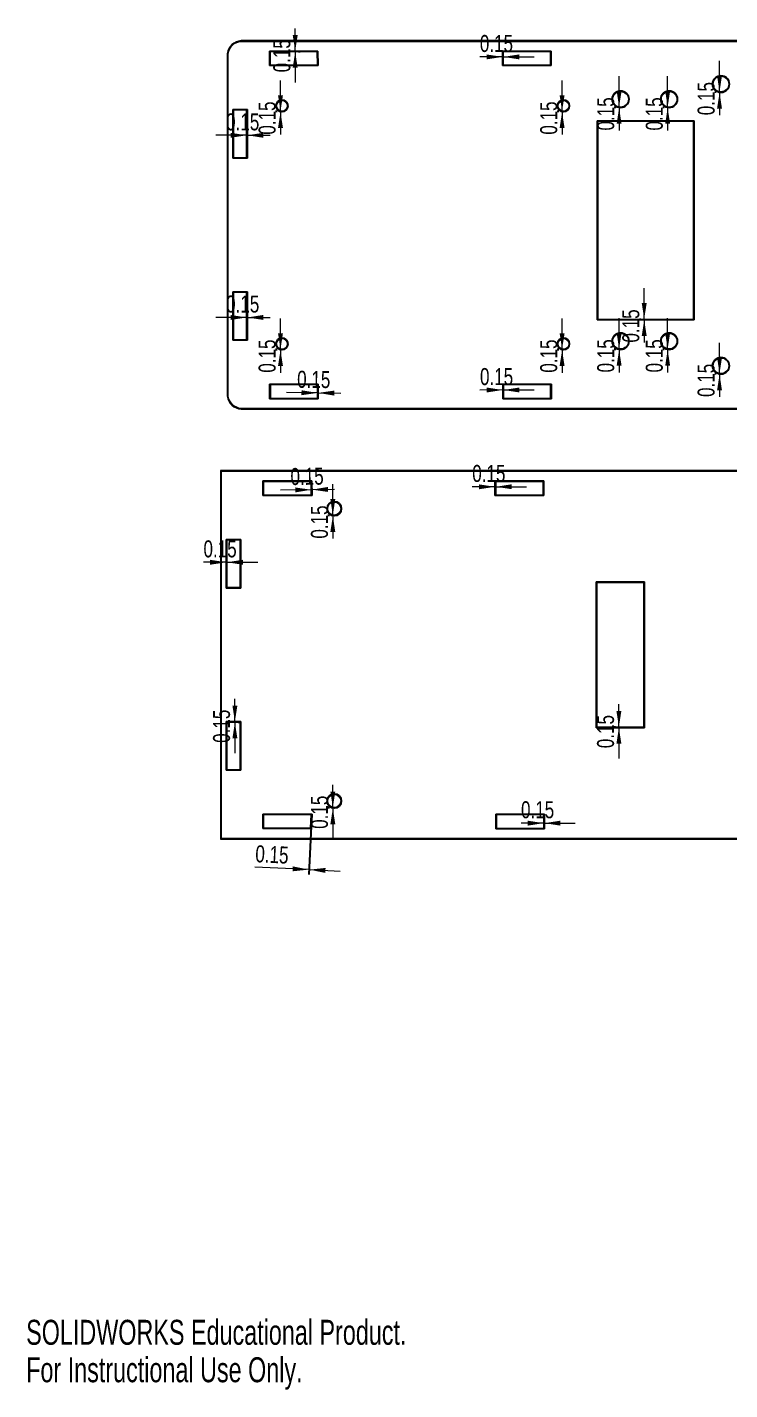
# Model space of a CAD drawing. Header units: millimetres. Extents: x 0 to 310, y 0 to 280.
# Drawn here: x 0.2 to 144.9, y -0.1 to 280.4 of the extents above; entities that cross this region are included whole.
import ezdxf

# ---------------------------------------------------------------- set-up
doc = ezdxf.new("R2010")
doc.units = ezdxf.units.MM
doc.styles.add('SLDTEXTSTYLE0', font='TXT', dxfattribs={"width": 0.75})
doc.styles.add('SLDTEXTSTYLE1', font='TXT', dxfattribs={"width": 0.7})
doc.dimstyles.new('SLDDIMSTYLE0', dxfattribs={"dimtxt": 3.5, "dimasz": 3.302, "dimexe": 0, "dimexo": 0.0625, "dimgap": 0.875, "dimtad": 1, "dimrnd": 1e-09, "dimdsep": 46, "dimtxsty": 'SLDTEXTSTYLE0', "dimsah": 1, "dimcen": 0.09, "dimadec": 0, "dimazin": 2, "dimtfac": 1, "dimtmove": 0, "dimatfit": 0, "dimfxl": 1, "dimfrac": 2, "dimtolj": 1, "dimtzin": 12, "dimarcsym": 0})

# ---------------------------------------------------------------- blocks, each defined once
blk = doc.blocks.new('_D')
at = {"color": 7, "linetype": 'Continuous', "lineweight": 0}
for p, q in [((132.12, 263.98), (132.12, 270.33)), ((131.42, 263.98), (131.12, 263.98)), ((131.42, 263.83), (131.12, 263.83)), ((132.12, 263.98), (132.12, 263.83)), ((132.12, 263.83), (132.12, 259.15))]:
    blk.add_line(p, q, dxfattribs=at)
at = {"color": 7, "linetype": 'Continuous', "lineweight": 18}
for points in [[(132.12, 263.98), (132.63, 267.28), (131.62, 267.28)], [(132.12, 263.83), (131.62, 260.53), (132.63, 260.53)]]:
    blk.add_solid(points, dxfattribs=at)
at = {"color": 7, "linetype": 'Continuous', "lineweight": 18, "insert": (127.61, 259.15), "char_height": 3.5, "attachment_point": 1, "rotation": 90, "style": 'SLDTEXTSTYLE0'}
blk.add_mtext('0.15', dxfattribs=at)
blk = doc.blocks.new('_D_1')
at = {"color": 7, "linetype": 'Continuous', "lineweight": 0}
for p, q in [((142.81, 267.12), (142.81, 273.47)), ((142.11, 267.12), (141.81, 267.12)), ((142.11, 266.97), (141.81, 266.97)), ((142.81, 267.12), (142.81, 266.97)), ((142.81, 266.97), (142.81, 262.3))]:
    blk.add_line(p, q, dxfattribs=at)
at = {"color": 7, "linetype": 'Continuous', "lineweight": 18}
for points in [[(142.81, 267.12), (143.31, 270.42), (142.3, 270.42)], [(142.81, 266.97), (142.3, 263.67), (143.31, 263.67)]]:
    blk.add_solid(points, dxfattribs=at)
at = {"color": 7, "linetype": 'Continuous', "lineweight": 18, "insert": (138.29, 262.3), "char_height": 3.5, "attachment_point": 1, "rotation": 90, "style": 'SLDTEXTSTYLE0'}
blk.add_mtext('0.15', dxfattribs=at)
blk = doc.blocks.new('_D_2')
at = {"color": 7, "linetype": 'Continuous', "lineweight": 0}
for p, q in [((110.38, 263.12), (110.38, 269.47)), ((109.68, 263.12), (109.38, 263.12)), ((109.68, 262.97), (109.38, 262.97)), ((110.38, 263.12), (110.38, 262.97)), ((110.38, 262.97), (110.38, 258.3))]:
    blk.add_line(p, q, dxfattribs=at)
at = {"color": 7, "linetype": 'Continuous', "lineweight": 18}
for points in [[(110.38, 263.12), (110.89, 266.42), (109.87, 266.42)], [(110.38, 262.97), (109.87, 259.67), (110.89, 259.67)]]:
    blk.add_solid(points, dxfattribs=at)
at = {"color": 7, "linetype": 'Continuous', "lineweight": 18, "insert": (105.87, 258.3), "char_height": 3.5, "attachment_point": 1, "rotation": 90, "style": 'SLDTEXTSTYLE0'}
blk.add_mtext('0.15', dxfattribs=at)
blk = doc.blocks.new('_D_3')
at = {"color": 7, "linetype": 'Continuous', "lineweight": 0}
for p, q in [((122.12, 263.98), (122.12, 270.33)), ((121.42, 263.98), (121.12, 263.98)), ((121.42, 263.83), (121.12, 263.83)), ((122.12, 263.98), (122.12, 263.83)), ((122.12, 263.83), (122.12, 259.15))]:
    blk.add_line(p, q, dxfattribs=at)
at = {"color": 7, "linetype": 'Continuous', "lineweight": 18}
for points in [[(122.12, 263.98), (122.63, 267.28), (121.62, 267.28)], [(122.12, 263.83), (121.62, 260.53), (122.63, 260.53)]]:
    blk.add_solid(points, dxfattribs=at)
at = {"color": 7, "linetype": 'Continuous', "lineweight": 18, "insert": (117.61, 259.15), "char_height": 3.5, "attachment_point": 1, "rotation": 90, "style": 'SLDTEXTSTYLE0'}
blk.add_mtext('0.15', dxfattribs=at)
blk = doc.blocks.new('_D_4')
at = {"color": 7, "linetype": 'Continuous', "lineweight": 0}
for p, q in [((127.29, 220.33), (127.29, 226.68)), ((126.59, 220.33), (126.29, 220.33)), ((126.59, 220.18), (126.29, 220.18)), ((127.29, 220.33), (127.29, 220.18)), ((127.29, 220.18), (127.29, 215.5))]:
    blk.add_line(p, q, dxfattribs=at)
at = {"color": 7, "linetype": 'Continuous', "lineweight": 18}
for points in [[(127.29, 220.33), (127.8, 223.63), (126.79, 223.63)], [(127.29, 220.18), (126.79, 216.88), (127.8, 216.88)]]:
    blk.add_solid(points, dxfattribs=at)
at = {"color": 7, "linetype": 'Continuous', "lineweight": 18, "insert": (122.78, 215.5), "char_height": 3.5, "attachment_point": 1, "rotation": 90, "style": 'SLDTEXTSTYLE0'}
blk.add_mtext('0.15', dxfattribs=at)
blk = doc.blocks.new('_D_5')
at = {"color": 7, "linetype": 'Continuous', "lineweight": 0}
for p, q in [((110.38, 214.12), (110.38, 220.47)), ((109.68, 214.12), (109.38, 214.12)), ((109.68, 213.97), (109.38, 213.97)), ((110.38, 214.12), (110.38, 213.97)), ((110.38, 213.97), (110.38, 209.3))]:
    blk.add_line(p, q, dxfattribs=at)
at = {"color": 7, "linetype": 'Continuous', "lineweight": 18}
for points in [[(110.38, 214.12), (110.89, 217.42), (109.87, 217.42)], [(110.38, 213.97), (109.87, 210.67), (110.89, 210.67)]]:
    blk.add_solid(points, dxfattribs=at)
at = {"color": 7, "linetype": 'Continuous', "lineweight": 18, "insert": (105.87, 209.3), "char_height": 3.5, "attachment_point": 1, "rotation": 90, "style": 'SLDTEXTSTYLE0'}
blk.add_mtext('0.15', dxfattribs=at)
blk = doc.blocks.new('_D_6')
at = {"color": 7, "linetype": 'Continuous', "lineweight": 0}
for p, q in [((122.12, 214.18), (122.12, 220.53)), ((121.42, 214.18), (121.12, 214.18)), ((121.42, 214.03), (121.12, 214.03)), ((122.12, 214.18), (122.12, 214.03)), ((122.12, 214.03), (122.12, 209.35))]:
    blk.add_line(p, q, dxfattribs=at)
at = {"color": 7, "linetype": 'Continuous', "lineweight": 18}
for points in [[(122.12, 214.18), (122.63, 217.48), (121.62, 217.48)], [(122.12, 214.03), (121.62, 210.73), (122.63, 210.73)]]:
    blk.add_solid(points, dxfattribs=at)
at = {"color": 7, "linetype": 'Continuous', "lineweight": 18, "insert": (117.61, 209.35), "char_height": 3.5, "attachment_point": 1, "rotation": 90, "style": 'SLDTEXTSTYLE0'}
blk.add_mtext('0.15', dxfattribs=at)
blk = doc.blocks.new('_D_7')
at = {"color": 7, "linetype": 'Continuous', "lineweight": 0}
for p, q in [((132.12, 214.18), (132.12, 220.53)), ((131.42, 214.18), (131.12, 214.18)), ((131.42, 214.03), (131.12, 214.03)), ((132.12, 214.18), (132.12, 214.03)), ((132.12, 214.03), (132.12, 209.35))]:
    blk.add_line(p, q, dxfattribs=at)
at = {"color": 7, "linetype": 'Continuous', "lineweight": 18}
for points in [[(132.12, 214.18), (132.63, 217.48), (131.62, 217.48)], [(132.12, 214.03), (131.62, 210.73), (132.63, 210.73)]]:
    blk.add_solid(points, dxfattribs=at)
at = {"color": 7, "linetype": 'Continuous', "lineweight": 18, "insert": (127.61, 209.35), "char_height": 3.5, "attachment_point": 1, "rotation": 90, "style": 'SLDTEXTSTYLE0'}
blk.add_mtext('0.15', dxfattribs=at)
blk = doc.blocks.new('_D_8')
at = {"color": 7, "linetype": 'Continuous', "lineweight": 0}
for p, q in [((142.81, 209.12), (142.81, 215.47)), ((142.11, 209.12), (141.81, 209.12)), ((142.11, 208.97), (141.81, 208.97)), ((142.81, 209.12), (142.81, 208.97)), ((142.81, 208.97), (142.81, 204.3))]:
    blk.add_line(p, q, dxfattribs=at)
at = {"color": 7, "linetype": 'Continuous', "lineweight": 18}
for points in [[(142.81, 209.12), (143.31, 212.42), (142.3, 212.42)], [(142.81, 208.97), (142.3, 205.67), (143.31, 205.67)]]:
    blk.add_solid(points, dxfattribs=at)
at = {"color": 7, "linetype": 'Continuous', "lineweight": 18, "insert": (138.29, 204.3), "char_height": 3.5, "attachment_point": 1, "rotation": 90, "style": 'SLDTEXTSTYLE0'}
blk.add_mtext('0.15', dxfattribs=at)
blk = doc.blocks.new('_D_15')
at = {"color": 7, "linetype": 'Continuous', "lineweight": 0}
for p, q in [((45.4, 258.17), (39.05, 258.17)), ((45.4, 258.17), (45.55, 258.17)), ((45.55, 258.17), (50.23, 258.17)), ((45.4, 257.47), (45.4, 257.17)), ((45.55, 257.47), (45.55, 257.17))]:
    blk.add_line(p, q, dxfattribs=at)
at = {"color": 7, "linetype": 'Continuous', "lineweight": 18}
for points in [[(45.4, 258.17), (42.1, 258.68), (42.1, 257.66)], [(45.55, 258.17), (48.85, 257.66), (48.85, 258.68)]]:
    blk.add_solid(points, dxfattribs=at)
at = {"color": 7, "linetype": 'Continuous', "lineweight": 18, "insert": (41.18, 262.68), "char_height": 3.5, "attachment_point": 1, "style": 'SLDTEXTSTYLE0'}
blk.add_mtext('0.15', dxfattribs=at)
blk = doc.blocks.new('_D_16')
at = {"color": 7, "linetype": 'Continuous', "lineweight": 0}
for p, q in [((52.38, 263.12), (52.38, 269.47)), ((51.68, 263.12), (51.38, 263.12)), ((51.68, 262.97), (51.38, 262.97)), ((52.38, 263.12), (52.38, 262.97)), ((52.38, 262.97), (52.38, 258.3))]:
    blk.add_line(p, q, dxfattribs=at)
at = {"color": 7, "linetype": 'Continuous', "lineweight": 18}
for points in [[(52.38, 263.12), (52.89, 266.42), (51.87, 266.42)], [(52.38, 262.97), (51.87, 259.67), (52.89, 259.67)]]:
    blk.add_solid(points, dxfattribs=at)
at = {"color": 7, "linetype": 'Continuous', "lineweight": 18, "insert": (47.87, 258.3), "char_height": 3.5, "attachment_point": 1, "rotation": 90, "style": 'SLDTEXTSTYLE0'}
blk.add_mtext('0.15', dxfattribs=at)
blk = doc.blocks.new('_D_17')
at = {"color": 7, "linetype": 'Continuous', "lineweight": 0}
for p, q in [((52.38, 214.12), (52.38, 220.47)), ((51.68, 214.12), (51.38, 214.12)), ((51.68, 213.97), (51.38, 213.97)), ((52.38, 214.12), (52.38, 213.97)), ((52.38, 213.97), (52.38, 209.3))]:
    blk.add_line(p, q, dxfattribs=at)
at = {"color": 7, "linetype": 'Continuous', "lineweight": 18}
for points in [[(52.38, 214.12), (52.89, 217.42), (51.87, 217.42)], [(52.38, 213.97), (51.87, 210.67), (52.89, 210.67)]]:
    blk.add_solid(points, dxfattribs=at)
at = {"color": 7, "linetype": 'Continuous', "lineweight": 18, "insert": (47.87, 209.3), "char_height": 3.5, "attachment_point": 1, "rotation": 90, "style": 'SLDTEXTSTYLE0'}
blk.add_mtext('0.15', dxfattribs=at)
blk = doc.blocks.new('_D_18')
at = {"color": 7, "linetype": 'Continuous', "lineweight": 0}
for p, q in [((45.4, 220.67), (39.05, 220.67)), ((45.4, 220.67), (45.55, 220.67)), ((45.4, 219.97), (45.4, 219.67)), ((45.55, 220.67), (50.23, 220.67)), ((45.55, 219.97), (45.55, 219.67))]:
    blk.add_line(p, q, dxfattribs=at)
at = {"color": 7, "linetype": 'Continuous', "lineweight": 18}
for points in [[(45.4, 220.67), (42.1, 221.18), (42.1, 220.16)], [(45.55, 220.67), (48.85, 220.16), (48.85, 221.18)]]:
    blk.add_solid(points, dxfattribs=at)
at = {"color": 7, "linetype": 'Continuous', "lineweight": 18, "insert": (41.18, 225.18), "char_height": 3.5, "attachment_point": 1, "style": 'SLDTEXTSTYLE0'}
blk.add_mtext('0.15', dxfattribs=at)
blk = doc.blocks.new('_D_19')
at = {"color": 7, "linetype": 'Continuous', "lineweight": 0}
for p, q in [((60, 205.14), (53.65, 205.21)), ((60, 205.14), (60.15, 205.14)), ((60.15, 205.14), (64.83, 205.08)), ((59.99, 204.44), (59.99, 204.14)), ((60.14, 204.44), (60.14, 204.14))]:
    blk.add_line(p, q, dxfattribs=at)
at = {"color": 7, "linetype": 'Continuous', "lineweight": 18}
for points in [[(60, 205.14), (56.71, 205.68), (56.7, 204.67)], [(60.15, 205.14), (63.45, 204.59), (63.46, 205.61)]]:
    blk.add_solid(points, dxfattribs=at)
at = {"color": 7, "linetype": 'Continuous', "lineweight": 18, "insert": (55.83, 209.7), "char_height": 3.5, "attachment_point": 1, "rotation": 359.354, "style": 'SLDTEXTSTYLE0'}
blk.add_mtext('0.15', dxfattribs=at)
blk = doc.blocks.new('_D_20')
at = {"color": 7, "linetype": 'Continuous', "lineweight": 0}
for p, q in [((98.15, 205.74), (93.47, 205.73)), ((98.15, 206.44), (98.15, 206.74)), ((98.3, 205.74), (98.15, 205.74)), ((98.3, 206.44), (98.3, 206.74)), ((98.3, 205.74), (104.65, 205.74))]:
    blk.add_line(p, q, dxfattribs=at)
at = {"color": 7, "linetype": 'Continuous', "lineweight": 18}
for points in [[(98.15, 205.74), (94.85, 206.24), (94.85, 205.23)], [(98.3, 205.74), (101.6, 205.23), (101.6, 206.25)]]:
    blk.add_solid(points, dxfattribs=at)
at = {"color": 7, "linetype": 'Continuous', "lineweight": 18, "insert": (93.47, 210.25), "char_height": 3.5, "attachment_point": 1, "rotation": 0.0227, "style": 'SLDTEXTSTYLE0'}
blk.add_mtext('0.15', dxfattribs=at)
blk = doc.blocks.new('_D_22')
at = {"color": 7, "linetype": 'Continuous', "lineweight": 0}
for p, q in [((55.41, 275.51), (55.41, 280.18)), ((55.41, 275.36), (55.41, 275.51)), ((55.41, 275.36), (55.41, 269.01)), ((56.11, 275.51), (56.41, 275.51)), ((56.11, 275.36), (56.41, 275.36))]:
    blk.add_line(p, q, dxfattribs=at)
at = {"color": 7, "linetype": 'Continuous', "lineweight": 18}
for points in [[(55.41, 275.51), (55.92, 278.81), (54.9, 278.81)], [(55.41, 275.36), (54.9, 272.06), (55.92, 272.06)]]:
    blk.add_solid(points, dxfattribs=at)
at = {"color": 7, "linetype": 'Continuous', "lineweight": 18, "insert": (50.9, 271.13), "char_height": 3.5, "attachment_point": 1, "rotation": 90, "style": 'SLDTEXTSTYLE0'}
blk.add_mtext('0.15', dxfattribs=at)
blk = doc.blocks.new('_D_23')
at = {"color": 7, "linetype": 'Continuous', "lineweight": 0}
for p, q in [((98.12, 275.01), (98.12, 275.31)), ((98.27, 275.01), (98.27, 275.31)), ((98.12, 274.31), (93.45, 274.31)), ((98.27, 274.31), (98.12, 274.31)), ((98.27, 274.31), (104.62, 274.31))]:
    blk.add_line(p, q, dxfattribs=at)
at = {"color": 7, "linetype": 'Continuous', "lineweight": 18}
for points in [[(98.12, 274.31), (94.82, 274.81), (94.82, 273.8)], [(98.27, 274.31), (101.57, 273.8), (101.57, 274.82)]]:
    blk.add_solid(points, dxfattribs=at)
at = {"color": 7, "linetype": 'Continuous', "lineweight": 18, "insert": (93.44, 278.82), "char_height": 3.5, "attachment_point": 1, "rotation": 0.0227, "style": 'SLDTEXTSTYLE0'}
blk.add_mtext('0.15', dxfattribs=at)
blk = doc.blocks.new('_D_26')
at = {"color": 7, "linetype": 'Continuous', "lineweight": 0}
for p, q in [((106.59, 116.57), (101.92, 116.57)), ((106.59, 116.57), (106.74, 116.57)), ((106.59, 115.92), (106.59, 115.57)), ((106.74, 116.57), (113.09, 116.57)), ((106.74, 115.92), (106.74, 115.57))]:
    blk.add_line(p, q, dxfattribs=at)
at = {"color": 7, "linetype": 'Continuous', "lineweight": 18}
for points in [[(106.59, 116.57), (103.29, 117.08), (103.29, 116.06)], [(106.74, 116.57), (110.05, 116.06), (110.05, 117.08)]]:
    blk.add_solid(points, dxfattribs=at)
at = {"color": 7, "linetype": 'Continuous', "lineweight": 18, "insert": (101.92, 121.08), "char_height": 3.5, "attachment_point": 1, "rotation": 359.9952, "style": 'SLDTEXTSTYLE0'}
blk.add_mtext('0.15', dxfattribs=at)
blk = doc.blocks.new('_D_27')
at = {"color": 7, "linetype": 'Continuous', "lineweight": 0}
for p, q in [((63.16, 119.78), (63.16, 124.45)), ((62.46, 119.78), (62.16, 119.78)), ((62.46, 119.63), (62.16, 119.63)), ((63.16, 119.78), (63.16, 119.63)), ((63.16, 119.63), (63.16, 113.28))]:
    blk.add_line(p, q, dxfattribs=at)
at = {"color": 7, "linetype": 'Continuous', "lineweight": 18}
for points in [[(63.16, 119.78), (63.67, 123.08), (62.65, 123.08)], [(63.16, 119.63), (62.65, 116.33), (63.67, 116.33)]]:
    blk.add_solid(points, dxfattribs=at)
at = {"color": 7, "linetype": 'Continuous', "lineweight": 18, "insert": (58.65, 115.4), "char_height": 3.5, "attachment_point": 1, "rotation": 90, "style": 'SLDTEXTSTYLE0'}
blk.add_mtext('0.15', dxfattribs=at)
blk = doc.blocks.new('_D_28')
at = {"color": 7, "linetype": 'Continuous', "lineweight": 0}
for p, q in [((42.99, 137.47), (42.99, 142.15)), ((42.99, 137.32), (42.99, 137.47)), ((43.69, 137.47), (43.99, 137.47)), ((42.99, 137.32), (42.99, 130.97)), ((43.69, 137.32), (43.99, 137.32))]:
    blk.add_line(p, q, dxfattribs=at)
at = {"color": 7, "linetype": 'Continuous', "lineweight": 18}
for points in [[(42.99, 137.47), (43.5, 140.78), (42.48, 140.78)], [(42.99, 137.32), (42.48, 134.02), (43.5, 134.02)]]:
    blk.add_solid(points, dxfattribs=at)
at = {"color": 7, "linetype": 'Continuous', "lineweight": 18, "insert": (38.48, 133.1), "char_height": 3.5, "attachment_point": 1, "rotation": 90, "style": 'SLDTEXTSTYLE0'}
blk.add_mtext('0.15', dxfattribs=at)
blk = doc.blocks.new('_D_29')
at = {"color": 7, "linetype": 'Continuous', "lineweight": 0}
for p, q in [((41.19, 170.97), (41.19, 171.27)), ((41.34, 170.97), (41.34, 171.27)), ((41.19, 170.27), (36.52, 170.27)), ((41.34, 170.27), (41.19, 170.27)), ((41.34, 170.27), (47.69, 170.27))]:
    blk.add_line(p, q, dxfattribs=at)
at = {"color": 7, "linetype": 'Continuous', "lineweight": 18}
for points in [[(41.19, 170.27), (37.89, 170.78), (37.89, 169.77)], [(41.34, 170.27), (44.64, 169.77), (44.64, 170.78)]]:
    blk.add_solid(points, dxfattribs=at)
at = {"color": 7, "linetype": 'Continuous', "lineweight": 18, "insert": (36.52, 174.78), "char_height": 3.5, "attachment_point": 1, "style": 'SLDTEXTSTYLE0'}
blk.add_mtext('0.15', dxfattribs=at)
blk = doc.blocks.new('_D_30')
at = {"color": 7, "linetype": 'Continuous', "lineweight": 0}
for p, q in [((58.71, 185.21), (52.36, 185.12)), ((58.71, 185.21), (58.86, 185.22)), ((58.86, 185.22), (63.53, 185.29)), ((58.72, 184.52), (58.73, 184.22)), ((58.87, 184.52), (58.88, 184.22))]:
    blk.add_line(p, q, dxfattribs=at)
at = {"color": 7, "linetype": 'Continuous', "lineweight": 18}
for points in [[(58.71, 185.21), (55.4, 185.67), (55.42, 184.66)], [(58.86, 185.22), (62.17, 184.76), (62.15, 185.78)]]:
    blk.add_solid(points, dxfattribs=at)
at = {"color": 7, "linetype": 'Continuous', "lineweight": 18, "insert": (54.41, 189.66), "char_height": 3.5, "attachment_point": 1, "rotation": 0.8939, "style": 'SLDTEXTSTYLE0'}
blk.add_mtext('0.15', dxfattribs=at)
blk = doc.blocks.new('_D_31')
at = {"color": 7, "linetype": 'Continuous', "lineweight": 0}
for p, q in [((63.16, 179.97), (63.16, 186.32)), ((62.46, 179.97), (62.16, 179.97)), ((62.46, 179.82), (62.16, 179.82)), ((63.16, 179.97), (63.16, 179.82)), ((63.16, 179.82), (63.16, 175.14))]:
    blk.add_line(p, q, dxfattribs=at)
at = {"color": 7, "linetype": 'Continuous', "lineweight": 18}
for points in [[(63.16, 179.97), (63.67, 183.27), (62.65, 183.27)], [(63.16, 179.82), (62.65, 176.52), (63.67, 176.52)]]:
    blk.add_solid(points, dxfattribs=at)
at = {"color": 7, "linetype": 'Continuous', "lineweight": 18, "insert": (58.65, 175.14), "char_height": 3.5, "attachment_point": 1, "rotation": 90, "style": 'SLDTEXTSTYLE0'}
blk.add_mtext('0.15', dxfattribs=at)
blk = doc.blocks.new('_D_32')
at = {"color": 7, "linetype": 'Continuous', "lineweight": 0}
for p, q in [((96.56, 185.81), (91.88, 185.8)), ((96.55, 186.51), (96.55, 186.81)), ((96.71, 185.81), (96.56, 185.81)), ((96.7, 186.51), (96.7, 186.81)), ((96.71, 185.81), (103.06, 185.83))]:
    blk.add_line(p, q, dxfattribs=at)
at = {"color": 7, "linetype": 'Continuous', "lineweight": 18}
for points in [[(96.56, 185.81), (93.25, 186.31), (93.25, 185.3)], [(96.71, 185.81), (100.01, 185.32), (100.01, 186.33)]]:
    blk.add_solid(points, dxfattribs=at)
at = {"color": 7, "linetype": 'Continuous', "lineweight": 18, "insert": (91.87, 190.31), "char_height": 3.5, "attachment_point": 1, "rotation": 0.1534, "style": 'SLDTEXTSTYLE0'}
blk.add_mtext('0.15', dxfattribs=at)
blk = doc.blocks.new('_D_34')
at = {"color": 7, "linetype": 'Continuous', "lineweight": 0}
for p, q in [((122.08, 136.37), (122.08, 141.05)), ((121.38, 136.37), (121.08, 136.37)), ((121.38, 136.22), (121.08, 136.22)), ((122.08, 136.37), (122.08, 136.22)), ((122.08, 136.22), (122.08, 129.87))]:
    blk.add_line(p, q, dxfattribs=at)
at = {"color": 7, "linetype": 'Continuous', "lineweight": 18}
for points in [[(122.08, 136.37), (122.59, 139.68), (121.57, 139.68)], [(122.08, 136.22), (121.57, 132.92), (122.59, 132.92)]]:
    blk.add_solid(points, dxfattribs=at)
at = {"color": 7, "linetype": 'Continuous', "lineweight": 18, "insert": (117.57, 132), "char_height": 3.5, "attachment_point": 1, "rotation": 90, "style": 'SLDTEXTSTYLE0'}
blk.add_mtext('0.15', dxfattribs=at)
blk = doc.blocks.new('_D_45')
at = {"color": 7, "linetype": 'Continuous', "lineweight": 0}
for p, q in [((58.61, 115.94), (58.14, 106.01)), ((58.76, 115.93), (58.29, 106)), ((58.18, 107.01), (47.09, 107.53)), ((58.18, 107.01), (58.33, 107)), ((58.33, 107), (64.68, 106.7))]:
    blk.add_line(p, q, dxfattribs=at)
at = {"color": 7, "linetype": 'Continuous', "lineweight": 18}
for points in [[(58.18, 107.01), (54.91, 107.67), (54.86, 106.66)], [(58.33, 107), (61.61, 106.33), (61.66, 107.35)]]:
    blk.add_solid(points, dxfattribs=at)
at = {"color": 7, "linetype": 'Continuous', "lineweight": 18, "insert": (47.3, 112.04), "char_height": 3.5, "attachment_point": 1, "rotation": 357.2792, "style": 'SLDTEXTSTYLE0'}
blk.add_mtext('0.15', dxfattribs=at)

msp = doc.modelspace()

# ---------------------------------------------------------------- linework, layer by layer
at = {"color": 7, "linetype": 'Continuous', "lineweight": 18}
for p, q in [((41.403, 275.008), (41.403, 204.437)), ((170.212, 277.657), (44.261, 277.657)), ((59.959, 275.357), (50.257, 275.357)), ((50.257, 275.357), (50.287, 272.658)), ((60.019, 272.658), (59.959, 275.357)), ((98.272, 275.357), (98.273, 272.657)), ((107.972, 275.357), (98.272, 275.357)), ((107.975, 272.661), (107.972, 275.357)), ((50.287, 272.658), (60.019, 272.658)), ((98.273, 272.657), (107.975, 272.661)), ((42.703, 263.322), (42.703, 253.622)), ((45.403, 263.322), (42.703, 263.322)), ((45.403, 253.622), (45.403, 263.322)), ((117.743, 261.029), (117.743, 220.329)), ((137.443, 261.029), (117.743, 261.029)), ((137.443, 220.329), (137.443, 261.029)), ((42.703, 253.622), (45.403, 253.622)), ((42.703, 225.822), (42.703, 216.122)), ((45.403, 225.822), (42.703, 225.822)), ((45.403, 216.122), (45.403, 225.822)), ((117.743, 220.329), (137.443, 220.329)), ((42.703, 216.122), (45.403, 216.122)), ((50.289, 206.787), (50.289, 204.087)), ((60.021, 206.787), (50.289, 206.787)), ((59.991, 204.087), (60.021, 206.787)), ((98.299, 206.786), (98.3, 204.086)), ((108.016, 206.786), (98.299, 206.786)), ((108.016, 204.086), (108.016, 206.786)), ((50.289, 204.087), (59.991, 204.087)), ((98.3, 204.086), (108.016, 204.086)), ((44.261, 201.787), (170.212, 201.787)), ((168.764, 189.158), (40.041, 189.158)), ((40.041, 189.158), (40.041, 113.288)), ((48.886, 186.858), (48.886, 184.175)), ((58.684, 186.858), (48.886, 186.858)), ((58.726, 184.172), (58.684, 186.858)), ((96.703, 186.858), (96.71, 184.171)), ((106.498, 186.858), (96.703, 186.858)), ((106.498, 184.155), (106.498, 186.858)), ((48.886, 184.175), (58.726, 184.172)), ((96.71, 184.171), (106.498, 184.155)), ((41.341, 174.823), (41.341, 165.123)), ((44.041, 174.823), (41.341, 174.823)), ((44.041, 165.123), (44.041, 174.823)), ((117.529, 166.073), (117.529, 136.373)), ((127.229, 166.073), (117.529, 166.073)), ((127.229, 136.373), (127.229, 166.073)), ((41.341, 165.123), (44.041, 165.123)), ((44.041, 137.323), (41.341, 137.323)), ((41.341, 137.323), (41.341, 127.623)), ((44.041, 127.623), (44.041, 137.323)), ((117.529, 136.373), (127.229, 136.373)), ((41.341, 127.623), (44.041, 127.623)), ((58.721, 118.285), (48.886, 118.288)), ((48.886, 118.288), (48.886, 115.588)), ((58.593, 115.588), (58.721, 118.285)), ((96.886, 118.272), (96.893, 115.572)), ((106.594, 118.269), (96.886, 118.272)), ((106.594, 115.564), (106.594, 118.269)), ((48.886, 115.588), (58.593, 115.588)), ((96.893, 115.572), (106.594, 115.564)), ((40.041, 113.288), (168.764, 113.288))]:
    msp.add_line(p, q, dxfattribs=at)
at = {"color": 7, "linetype": 'Continuous', "lineweight": 25}
for p, q in [((41.553, 274.997), (41.553, 204.448)), ((170.194, 277.507), (44.266, 277.507)), ((50.139, 272.508), (50.105, 275.507)), ((50.105, 275.507), (60.105, 275.507)), ((60.173, 272.508), (60.105, 275.507)), ((98.122, 275.507), (108.122, 275.507)), ((98.123, 272.507), (98.122, 275.507)), ((108.125, 272.511), (108.122, 275.507)), ((50.139, 272.508), (60.173, 272.508)), ((98.123, 272.507), (108.125, 272.511)), ((42.553, 263.472), (45.553, 263.472)), ((42.553, 263.472), (42.553, 253.472)), ((45.553, 263.472), (45.553, 253.472)), ((117.593, 261.179), (137.593, 261.179)), ((117.593, 261.179), (117.593, 220.179)), ((137.593, 261.179), (137.593, 220.179)), ((42.553, 253.472), (45.553, 253.472)), ((42.553, 225.972), (45.553, 225.972)), ((42.553, 225.972), (42.553, 215.972)), ((45.553, 225.972), (45.553, 215.972)), ((117.593, 220.179), (137.593, 220.179)), ((42.553, 215.972), (45.553, 215.972)), ((50.139, 206.937), (60.173, 206.937)), ((50.139, 203.937), (50.139, 206.937)), ((60.139, 203.937), (60.173, 206.937)), ((98.15, 203.936), (98.149, 206.936)), ((98.149, 206.936), (108.166, 206.936)), ((108.166, 203.936), (108.166, 206.936)), ((50.139, 203.937), (60.139, 203.937)), ((98.15, 203.936), (108.166, 203.936)), ((44.266, 201.937), (170.194, 201.937)), ((40.191, 189.008), (40.191, 113.438)), ((168.746, 189.008), (40.191, 189.008)), ((48.736, 184.025), (48.736, 187.008)), ((48.736, 187.008), (58.832, 187.008)), ((58.878, 184.022), (58.832, 187.008)), ((96.552, 187.008), (106.648, 187.008)), ((96.56, 184.021), (96.552, 187.008)), ((106.648, 184.005), (106.648, 187.008)), ((48.736, 184.025), (58.878, 184.022)), ((96.56, 184.021), (106.648, 184.005)), ((41.191, 174.973), (44.191, 174.973)), ((41.191, 174.973), (41.191, 164.973)), ((44.191, 174.973), (44.191, 164.973)), ((117.379, 166.223), (127.379, 166.223)), ((117.379, 166.223), (117.379, 136.223)), ((127.379, 166.223), (127.379, 136.223)), ((41.191, 164.973), (44.191, 164.973)), ((41.191, 137.473), (44.191, 137.473)), ((41.191, 137.473), (41.191, 127.473)), ((44.191, 137.473), (44.191, 127.473)), ((117.379, 136.223), (127.379, 136.223)), ((41.191, 127.473), (44.191, 127.473)), ((48.736, 118.438), (58.878, 118.435)), ((48.736, 115.438), (48.736, 118.438)), ((58.736, 115.438), (58.878, 118.435)), ((96.744, 115.422), (96.736, 118.422)), ((96.736, 118.422), (106.744, 118.419)), ((106.744, 115.414), (106.744, 118.419)), ((48.736, 115.438), (58.736, 115.438)), ((96.744, 115.422), (106.744, 115.414)), ((40.191, 113.438), (168.746, 113.438))]:
    msp.add_line(p, q, dxfattribs=at)
for centre, radius in [((143.106, 268.722), 1.75), ((122.423, 265.579), 1.75), ((132.423, 265.579), 1.75), ((52.679, 264.222), 1.25), ((110.679, 264.222), 1.25), ((52.679, 215.222), 1.25), ((110.679, 215.222), 1.25), ((122.423, 215.779), 1.75), ((132.423, 215.779), 1.75), ((143.106, 210.722), 1.75), ((63.461, 181.318), 1.5), ((63.461, 121.128), 1.5)]:
    msp.add_circle(centre, radius, dxfattribs=at)
at = {"color": 7, "linetype": 'Continuous', "lineweight": 18}
for centre, radius in [((143.106, 268.722), 1.6), ((122.423, 265.579), 1.6), ((132.423, 265.579), 1.6), ((52.679, 264.222), 1.1), ((110.679, 264.222), 1.1), ((52.679, 215.222), 1.1), ((110.679, 215.222), 1.1), ((122.423, 215.779), 1.6), ((132.423, 215.779), 1.6), ((143.106, 210.722), 1.6), ((63.461, 181.318), 1.35), ((63.461, 121.128), 1.35)]:
    msp.add_circle(centre, radius, dxfattribs=at)
for centre, start, end in [((44.46, 274.576), 93.69653, 171.95532), ((44.46, 204.869), 188.04468, 266.30347)]:
    msp.add_arc(centre, 3.088, start, end, dxfattribs=at)
at = {"color": 7, "linetype": 'Continuous', "lineweight": 25}
for centre, start, end in [((44.46, 274.576), 93.78975, 171.75218), ((44.46, 204.869), 188.24782, 266.21025)]:
    msp.add_arc(centre, 2.938, start, end, dxfattribs=at)

# ---------------------------------------------------------------- texts
at = {"color": 7, "linetype": 'Continuous', "char_height": 5.1381, "attachment_point": 1, "style": 'SLDTEXTSTYLE1'}
for s, insert in [('SOLIDWORKS Educational Product.', (0, 14.331)), ('For Instructional Use Only.', (0, 6.623))]:
    msp.add_mtext(s, dxfattribs=dict(at, insert=insert))

# ---------------------------------------------------------------- dimensions: what is measured, and where the dimension line sits
at = {"color": 7, "linetype": 'Continuous', "lineweight": 18}
for base, p1, p2, angle, picture, middle in [((55.408, 275.507), (55.108, 275.357), (55.108, 275.507), 90, '_D_22', (55.408, 275.657)), ((98.122, 274.307), (98.272, 274.007), (98.122, 274.007), 0.02265, '_D_23', (97.972, 274.307)), ((142.806, 266.972), (143.106, 267.122), (143.106, 266.972), 90, '_D_1', (142.806, 266.822)), ((52.379, 262.972), (52.679, 263.122), (52.679, 262.972), 90, '_D_16', (52.379, 262.822)), ((110.379, 262.972), (110.679, 263.122), (110.679, 262.972), 90, '_D_2', (110.379, 262.822)), ((122.123, 263.829), (122.423, 263.979), (122.423, 263.829), 90, '_D_3', (122.123, 263.679)), ((132.123, 263.829), (132.423, 263.979), (132.423, 263.829), 90, '_D', (132.123, 263.679)), ((127.293, 220.179), (127.593, 220.329), (127.593, 220.179), 90, '_D_4', (127.293, 220.029)), ((52.379, 213.972), (52.679, 214.122), (52.679, 213.972), 90, '_D_17', (52.379, 213.822)), ((110.379, 213.972), (110.679, 214.122), (110.679, 213.972), 90, '_D_5', (110.379, 213.822)), ((122.123, 214.029), (122.423, 214.179), (122.423, 214.029), 90, '_D_6', (122.123, 213.879)), ((132.123, 214.029), (132.423, 214.179), (132.423, 214.029), 90, '_D_7', (132.123, 213.879)), ((142.806, 208.972), (143.106, 209.122), (143.106, 208.972), 90, '_D_8', (142.806, 208.822)), ((60.153, 205.136), (60.006, 205.437), (60.156, 205.436), 359.35397, '_D_19', (60.303, 205.134)), ((98.149, 205.736), (98.299, 205.436), (98.149, 205.436), 0.02265, '_D_20', (97.999, 205.736)), ((58.86, 185.217), (58.705, 185.515), (58.855, 185.517), 0.89394, '_D_30', (59.01, 185.22)), ((96.555, 185.814), (96.706, 185.515), (96.556, 185.514), 0.15337, '_D_32', (96.405, 185.814)), ((63.161, 179.818), (63.461, 179.968), (63.461, 179.818), 90, '_D_31', (63.161, 179.668)), ((42.991, 137.473), (42.691, 137.323), (42.691, 137.473), 90, '_D_28', (42.991, 137.623)), ((122.079, 136.223), (122.379, 136.373), (122.379, 136.223), 90, '_D_34', (122.079, 136.523)), ((63.161, 119.628), (63.461, 119.778), (63.461, 119.628), 90, '_D_27', (63.161, 119.928)), ((106.744, 116.571), (106.594, 116.917), (106.744, 116.917), 359.99522, '_D_26', (106.444, 116.571)), ((58.335, 106.999), (58.657, 116.936), (58.807, 116.929), 357.27921, '_D_45', (51.606, 107.318))]:
    dim = msp.add_linear_dim(base=base, p1=p1, p2=p2, angle=angle, dimstyle='SLDDIMSTYLE0', dxfattribs=at)
    dim.commit()
    dim.dimension.update_dxf_attribs({"geometry": picture, "text_midpoint": middle, "dimtype": 160})
for base, p1, p2, picture, middle in [((45.553, 258.172), (45.403, 258.472), (45.553, 258.472), '_D_15', (45.703, 258.172)), ((45.553, 220.672), (45.403, 220.972), (45.553, 220.972), '_D_18', (45.703, 220.672)), ((41.191, 170.273), (41.341, 169.973), (41.191, 169.973), '_D_29', (41.041, 170.273))]:
    dim = msp.add_linear_dim(base=base, p1=p1, p2=p2, dimstyle='SLDDIMSTYLE0', dxfattribs=at)
    dim.commit()
    dim.dimension.update_dxf_attribs({"geometry": picture, "text_midpoint": middle, "dimtype": 160})

doc.saveas('drawing.dxf')
